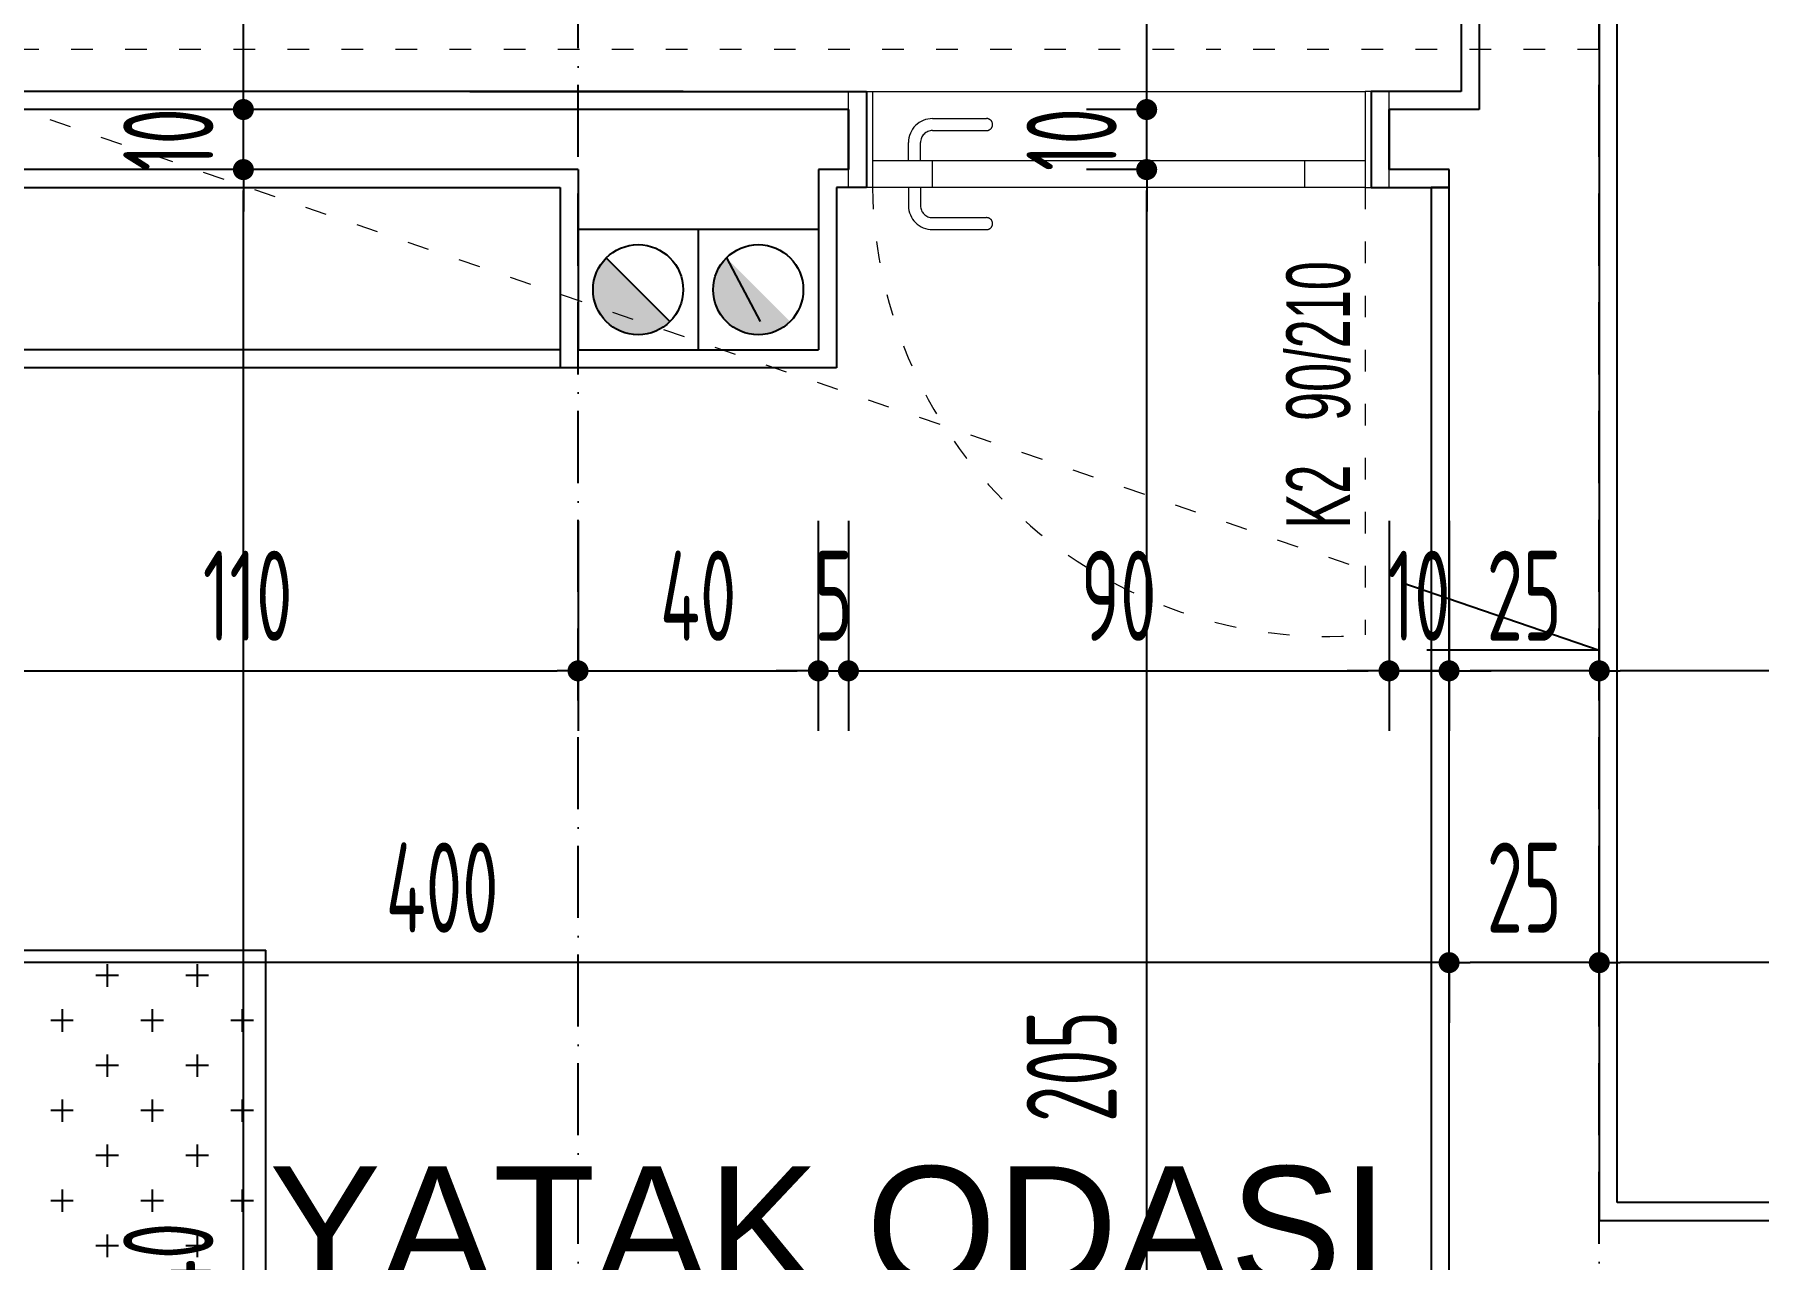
# Model space of a CAD drawing. Extents: x 41749 to 92598, y -24291 to 29432.
# Drawn here: x 67053.6 to 67340.6, y -23032.8 to -22828.8 of the extents above; entities that cross this region are included whole.
import ezdxf

# ---------------------------------------------------------------- set-up
doc = ezdxf.new("R2010")
doc.units = 0
doc.header["$MEASUREMENT"] = 0
doc.header["$PDMODE"] = 3
doc.linetypes.add('ACAD_ISO03W100', pattern=[30, 12, -18])
doc.linetypes.add('ACAD_ISO10W100', pattern=[18, 12, -3, 0, -3])
doc.layers.get('0').update_dxf_attribs({"linetype": 'CONTINUOUS'})
doc.layers.get('Defpoints').update_dxf_attribs({"linetype": 'CONTINUOUS'})
for name, color, linetype in [('AKS', 10, 'CONTINUOUS'), ('DUVAR', 6, 'CONTINUOUS'), ('İÇ ÖLÇÜ', 95, 'CONTINUOUS'), ('MAHAL', 21, 'CONTINUOUS'), ('MERDIVEN', 3, 'CONTINUOUS'), ('OLCU', 3, 'CONTINUOUS'), ('SıVA', 7, 'CONTINUOUS'), ('TEFRIS', 12, 'CONTINUOUS'), ('tefriş', 12, 'CONTINUOUS'), ('YAZI', 7, 'CONTINUOUS')]:
    doc.layers.add(name, color=color, linetype=linetype)
for name, color, linetype, lineweight in [('KAPI-ACILIM1', 13, 'ACAD_ISO03W100', 20), ('KAPI-ACILIM11', 13, 'ACAD_ISO03W100', 20), ('KAPI-GOR', 153, 'CONTINUOUS', 15), ('KAPI-KASA', 34, 'CONTINUOUS', 20)]:
    doc.layers.add(name, color=color, linetype=linetype, lineweight=lineweight)
doc.styles.add('mahal', font='arial.ttf', dxfattribs={"height": 70})
doc.styles.add('OLCU', font='isocpeur.ttf', dxfattribs={"width": 0.59})
doc.dimstyles.new('OLCU3', dxfattribs={"dimscale": 0.5, "dimtxt": 30, "dimasz": 7, "dimexe": 20, "dimexo": 0, "dimgap": 10, "dimtad": 1, "dimdec": 4, "dimrnd": 0.5, "dimdsep": 46, "dimtxsty": 'OLCU', "dimblk1": 'DOT', "dimblk2": 'DOT', "dimsah": 1, "dimcen": 0.09, "dimclrt": 4, "dimadec": 0, "dimazin": 0, "dimtfac": 1, "dimtdec": 4, "dimtix": 1, "dimtmove": 2, "dimatfit": 3, "dimfxl": 0, "dimtolj": 1, "dimtzin": 0, "dimarcsym": 0})

# ---------------------------------------------------------------- blocks, each defined once
blk = doc.blocks.new('DOT')
at = {"color": 0, "linetype": 'ByBlock'}
blk.add_line((-0.5, 0), (-1, 0), dxfattribs=at)
at = {"color": 0, "linetype": 'ByBlock', "const_width": 0.5}
blk.add_lwpolyline([(-0.25, 0, 1), (0.25, 0, 1)], format="xyb", close=True, dxfattribs=at)
blk = doc.blocks.new('*D1866')
at = {"layer": 'Defpoints', "color": 0, "transparency": 16777216}
for p in [(67314.06, -22983.4), (67314.06, -22995.06), (67829.06, -23015.47)]:
    blk.add_point(p, dxfattribs=at)
at = {"layer": 'İÇ ÖLÇÜ', "color": 0, "lineweight": -2, "transparency": 16777216}
for p, q in [((67314.06, -22983.52), (67314.06, -22973.4)), ((67829.06, -22983.52), (67829.06, -22973.4)), ((67825.56, -22983.4), (67317.56, -22983.4))]:
    blk.add_line(p, q, dxfattribs=at)
at = {"layer": 'İÇ ÖLÇÜ', "color": 0, "lineweight": -2, "transparency": 16777216, "xscale": 3.5, "yscale": 3.5, "zscale": 3.5, "rotation": 180}
blk.add_blockref('DOT', (67314.06, -22983.4), dxfattribs=at)
at = {"layer": 'İÇ ÖLÇÜ', "color": 0, "lineweight": -2, "transparency": 16777216, "xscale": 3.5, "yscale": 3.5, "zscale": 3.5}
blk.add_blockref('DOT', (67829.06, -22983.4), dxfattribs=at)
at = {"layer": 'İÇ ÖLÇÜ', "color": 4, "transparency": 16777216, "insert": (67571.56, -22970.9), "char_height": 15, "attachment_point": 5, "style": 'OLCU'}
blk.add_mtext('\\A1;515', dxfattribs=at)
blk = doc.blocks.new('*D1867')
at = {"layer": 'Defpoints', "color": 0, "transparency": 16777216}
for p in [(67289.06, -22972.9), (67289.06, -22983.4), (67314.06, -22995.06)]:
    blk.add_point(p, dxfattribs=at)
at = {"layer": 'İÇ ÖLÇÜ', "color": 0, "lineweight": -2, "transparency": 16777216}
for p, q in [((67314.06, -22983.52), (67314.06, -22973.4)), ((67289.06, -22983.27), (67289.06, -22993.4)), ((67310.56, -22983.4), (67292.56, -22983.4))]:
    blk.add_line(p, q, dxfattribs=at)
at = {"layer": 'İÇ ÖLÇÜ', "color": 0, "lineweight": -2, "transparency": 16777216, "xscale": 3.5, "yscale": 3.5, "zscale": 3.5, "rotation": 180}
blk.add_blockref('DOT', (67289.06, -22983.4), dxfattribs=at)
at = {"layer": 'İÇ ÖLÇÜ', "color": 0, "lineweight": -2, "transparency": 16777216, "xscale": 3.5, "yscale": 3.5, "zscale": 3.5}
blk.add_blockref('DOT', (67314.06, -22983.4), dxfattribs=at)
at = {"layer": 'İÇ ÖLÇÜ', "color": 4, "transparency": 16777216, "insert": (67301.56, -22970.9), "char_height": 15, "attachment_point": 5, "style": 'OLCU'}
blk.add_mtext('\\A1;25', dxfattribs=at)
blk = doc.blocks.new('*D1868')
at = {"layer": 'Defpoints', "color": 0, "transparency": 16777216}
for p in [(66889.06, -22976.31), (66889.06, -22983.4), (67289.06, -22991.68)]:
    blk.add_point(p, dxfattribs=at)
at = {"layer": 'İÇ ÖLÇÜ', "color": 0, "lineweight": -2, "transparency": 16777216}
for p, q in [((67289.06, -22983.52), (67289.06, -22973.4)), ((66889.06, -22983.27), (66889.06, -22993.4)), ((67285.56, -22983.4), (66892.56, -22983.4))]:
    blk.add_line(p, q, dxfattribs=at)
at = {"layer": 'İÇ ÖLÇÜ', "color": 0, "lineweight": -2, "transparency": 16777216, "xscale": 3.5, "yscale": 3.5, "zscale": 3.5, "rotation": 180}
blk.add_blockref('DOT', (66889.06, -22983.4), dxfattribs=at)
at = {"layer": 'İÇ ÖLÇÜ', "color": 0, "lineweight": -2, "transparency": 16777216, "xscale": 3.5, "yscale": 3.5, "zscale": 3.5}
blk.add_blockref('DOT', (67289.06, -22983.4), dxfattribs=at)
at = {"layer": 'İÇ ÖLÇÜ', "color": 4, "transparency": 16777216, "insert": (67121.44, -22970.9), "char_height": 15, "attachment_point": 5, "style": 'OLCU'}
blk.add_mtext('\\A1;400', dxfattribs=at)
blk = doc.blocks.new('*D1875')
at = {"layer": 'Defpoints', "color": 0, "transparency": 16777216}
for p in [(67314.06, -22926.34), (67789.06, -22927.42), (67314.06, -22934.81)]:
    blk.add_point(p, dxfattribs=at)
at = {"layer": 'İÇ ÖLÇÜ', "color": 0, "lineweight": -2, "transparency": 16777216}
for p, q in [((67314.06, -22934.68), (67314.06, -22944.81)), ((67785.56, -22934.81), (67317.56, -22934.81)), ((67789.06, -22934.68), (67789.06, -22944.81))]:
    blk.add_line(p, q, dxfattribs=at)
at = {"layer": 'İÇ ÖLÇÜ', "color": 0, "lineweight": -2, "transparency": 16777216, "xscale": 3.5, "yscale": 3.5, "zscale": 3.5, "rotation": 180}
blk.add_blockref('DOT', (67314.06, -22934.81), dxfattribs=at)
at = {"layer": 'İÇ ÖLÇÜ', "color": 0, "lineweight": -2, "transparency": 16777216, "xscale": 3.5, "yscale": 3.5, "zscale": 3.5}
blk.add_blockref('DOT', (67789.06, -22934.81), dxfattribs=at)
at = {"layer": 'İÇ ÖLÇÜ', "color": 4, "transparency": 16777216, "insert": (67551.56, -22922.31), "char_height": 15, "attachment_point": 5, "style": 'OLCU'}
blk.add_mtext('\\A1;475', dxfattribs=at)
blk = doc.blocks.new('*D1876')
at = {"layer": 'Defpoints', "color": 0, "transparency": 16777216}
for p in [(67289.06, -22926.34), (67314.06, -22926.34), (67289.06, -22934.81)]:
    blk.add_point(p, dxfattribs=at)
at = {"layer": 'İÇ ÖLÇÜ', "color": 0, "lineweight": -2, "transparency": 16777216}
for p, q in [((67289.06, -22934.68), (67289.06, -22944.81)), ((67310.56, -22934.81), (67292.56, -22934.81)), ((67314.06, -22934.68), (67314.06, -22944.81))]:
    blk.add_line(p, q, dxfattribs=at)
at = {"layer": 'İÇ ÖLÇÜ', "color": 0, "lineweight": -2, "transparency": 16777216, "xscale": 3.5, "yscale": 3.5, "zscale": 3.5, "rotation": 180}
blk.add_blockref('DOT', (67289.06, -22934.81), dxfattribs=at)
at = {"layer": 'İÇ ÖLÇÜ', "color": 0, "lineweight": -2, "transparency": 16777216, "xscale": 3.5, "yscale": 3.5, "zscale": 3.5}
blk.add_blockref('DOT', (67314.06, -22934.81), dxfattribs=at)
at = {"layer": 'İÇ ÖLÇÜ', "color": 4, "transparency": 16777216, "insert": (67301.56, -22922.31), "char_height": 15, "attachment_point": 5, "style": 'OLCU'}
blk.add_mtext('\\A1;25', dxfattribs=at)
blk = doc.blocks.new('*D1877')
at = {"layer": 'Defpoints', "color": 0, "transparency": 16777216}
for p in [(67279.07, -22846.34), (67289.06, -22926.34), (67279.07, -22934.81)]:
    blk.add_point(p, dxfattribs=at)
at = {"layer": 'İÇ ÖLÇÜ', "color": 0, "lineweight": -2, "transparency": 16777216}
for p, q in [((67275.57, -22934.81), (67272.07, -22934.81)), ((67279.07, -22934.68), (67279.07, -22944.81)), ((67289.06, -22934.81), (67279.07, -22934.81)), ((67289.06, -22934.68), (67289.06, -22944.81)), ((67292.56, -22934.81), (67296.06, -22934.81))]:
    blk.add_line(p, q, dxfattribs=at)
at = {"layer": 'İÇ ÖLÇÜ', "color": 0, "lineweight": -2, "transparency": 16777216, "xscale": 3.5, "yscale": 3.5, "zscale": 3.5}
blk.add_blockref('DOT', (67279.07, -22934.81), dxfattribs=at)
at = {"layer": 'İÇ ÖLÇÜ', "color": 0, "lineweight": -2, "transparency": 16777216, "xscale": 3.5, "yscale": 3.5, "zscale": 3.5, "rotation": 180}
blk.add_blockref('DOT', (67289.06, -22934.81), dxfattribs=at)
at = {"layer": 'İÇ ÖLÇÜ', "color": 4, "transparency": 16777216, "insert": (67284.07, -22922.31), "char_height": 15, "attachment_point": 5, "style": 'OLCU'}
blk.add_mtext('\\A1;10', dxfattribs=at)
blk = doc.blocks.new('*D1950')
at = {"layer": 'Defpoints', "color": 0, "transparency": 16777216}
for p in [(67238.72, -22851.34), (67302.47, -22851.34), (67308.9, -23056.34)]:
    blk.add_point(p, dxfattribs=at)
at = {"layer": 'İÇ ÖLÇÜ', "color": 0, "lineweight": -2, "transparency": 16777216}
for p, q in [((67238.84, -22851.34), (67228.72, -22851.34)), ((67238.72, -23052.84), (67238.72, -22854.84)), ((67238.84, -23056.34), (67228.72, -23056.34))]:
    blk.add_line(p, q, dxfattribs=at)
at = {"layer": 'İÇ ÖLÇÜ', "color": 0, "lineweight": -2, "transparency": 16777216, "xscale": 3.5, "yscale": 3.5, "zscale": 3.5}
for p, rotation in [((67238.72, -22851.34), 90), ((67238.72, -23056.34), 270)]:
    blk.add_blockref('DOT', p, dxfattribs=dict(at, rotation=rotation))
at = {"layer": 'İÇ ÖLÇÜ', "color": 4, "transparency": 16777216, "insert": (67226.22, -23000.68), "char_height": 15, "attachment_point": 5, "rotation": 90, "style": 'OLCU'}
blk.add_mtext('\\A1;205', dxfattribs=at)
blk = doc.blocks.new('*D1951')
at = {"layer": 'Defpoints', "color": 0, "transparency": 16777216}
for p in [(67238.72, -22841.34), (67294.06, -22841.34), (67302.47, -22851.34)]:
    blk.add_point(p, dxfattribs=at)
at = {"layer": 'İÇ ÖLÇÜ', "color": 0, "lineweight": -2, "transparency": 16777216}
for p, q in [((67238.72, -22837.84), (67238.72, -22834.34)), ((67238.84, -22841.34), (67228.72, -22841.34)), ((67238.72, -22851.34), (67238.72, -22841.34)), ((67238.84, -22851.34), (67228.72, -22851.34)), ((67238.72, -22854.84), (67238.72, -22858.34))]:
    blk.add_line(p, q, dxfattribs=at)
at = {"layer": 'İÇ ÖLÇÜ', "color": 0, "lineweight": -2, "transparency": 16777216, "xscale": 3.5, "yscale": 3.5, "zscale": 3.5}
for p, rotation in [((67238.72, -22841.34), 270), ((67238.72, -22851.34), 90)]:
    blk.add_blockref('DOT', p, dxfattribs=dict(at, rotation=rotation))
at = {"layer": 'İÇ ÖLÇÜ', "color": 4, "transparency": 16777216, "insert": (67226.22, -22846.34), "char_height": 15, "attachment_point": 5, "rotation": 90, "style": 'OLCU'}
blk.add_mtext('\\A1;10', dxfattribs=at)
blk = doc.blocks.new('*D1952')
at = {"layer": 'Defpoints', "color": 0, "transparency": 16777216}
for p in [(67238.72, -22746.34), (67280.81, -22746.34), (67294.06, -22841.34)]:
    blk.add_point(p, dxfattribs=at)
at = {"layer": 'İÇ ÖLÇÜ', "color": 0, "lineweight": -2, "transparency": 16777216}
for p, q in [((67238.84, -22746.34), (67228.72, -22746.34)), ((67238.72, -22837.84), (67238.72, -22749.84)), ((67238.84, -22841.34), (67228.72, -22841.34))]:
    blk.add_line(p, q, dxfattribs=at)
at = {"layer": 'İÇ ÖLÇÜ', "color": 0, "lineweight": -2, "transparency": 16777216, "xscale": 3.5, "yscale": 3.5, "zscale": 3.5}
for p, rotation in [((67238.72, -22746.34), 90), ((67238.72, -22841.34), 270)]:
    blk.add_blockref('DOT', p, dxfattribs=dict(at, rotation=rotation))
at = {"layer": 'İÇ ÖLÇÜ', "color": 4, "transparency": 16777216, "insert": (67226.22, -22793.84), "char_height": 15, "attachment_point": 5, "rotation": 90, "style": 'OLCU'}
blk.add_mtext('\\A1;95', dxfattribs=at)
blk = doc.blocks.new('*D1959')
at = {"layer": 'Defpoints', "color": 0, "transparency": 16777216}
for p in [(67088.35, -22851.34), (67134.06, -22851.34), (67114.06, -23191.34)]:
    blk.add_point(p, dxfattribs=at)
at = {"layer": 'İÇ ÖLÇÜ', "color": 0, "lineweight": -2, "transparency": 16777216}
for p, q in [((67088.47, -22851.34), (67078.35, -22851.34)), ((67088.35, -23187.84), (67088.35, -22854.84)), ((67088.47, -23191.34), (67078.35, -23191.34))]:
    blk.add_line(p, q, dxfattribs=at)
at = {"layer": 'İÇ ÖLÇÜ', "color": 0, "lineweight": -2, "transparency": 16777216, "xscale": 3.5, "yscale": 3.5, "zscale": 3.5}
for p, rotation in [((67088.35, -22851.34), 90), ((67088.35, -23191.34), 270)]:
    blk.add_blockref('DOT', p, dxfattribs=dict(at, rotation=rotation))
at = {"layer": 'İÇ ÖLÇÜ', "color": 4, "transparency": 16777216, "insert": (67075.85, -23036.17), "char_height": 15, "attachment_point": 5, "rotation": 90, "style": 'OLCU'}
blk.add_mtext('\\A1;340', dxfattribs=at)
blk = doc.blocks.new('*D1960')
at = {"layer": 'Defpoints', "color": 0, "transparency": 16777216}
for p in [(67088.35, -22841.34), (67134.06, -22841.34), (67134.06, -22851.34)]:
    blk.add_point(p, dxfattribs=at)
at = {"layer": 'İÇ ÖLÇÜ', "color": 0, "lineweight": -2, "transparency": 16777216}
for p, q in [((67088.35, -22837.84), (67088.35, -22834.34)), ((67088.47, -22841.34), (67078.35, -22841.34)), ((67088.35, -22851.34), (67088.35, -22841.34)), ((67088.47, -22851.34), (67078.35, -22851.34)), ((67088.35, -22854.84), (67088.35, -22858.34))]:
    blk.add_line(p, q, dxfattribs=at)
at = {"layer": 'İÇ ÖLÇÜ', "color": 0, "lineweight": -2, "transparency": 16777216, "xscale": 3.5, "yscale": 3.5, "zscale": 3.5}
for p, rotation in [((67088.35, -22841.34), 270), ((67088.35, -22851.34), 90)]:
    blk.add_blockref('DOT', p, dxfattribs=dict(at, rotation=rotation))
at = {"layer": 'İÇ ÖLÇÜ', "color": 4, "transparency": 16777216, "insert": (67075.85, -22846.34), "char_height": 15, "attachment_point": 5, "rotation": 90, "style": 'OLCU'}
blk.add_mtext('\\A1;10', dxfattribs=at)
blk = doc.blocks.new('*D1961')
at = {"layer": 'Defpoints', "color": 0, "transparency": 16777216}
for p in [(67088.35, -22736.34), (67107.27, -22736.34), (67134.06, -22841.34)]:
    blk.add_point(p, dxfattribs=at)
at = {"layer": 'İÇ ÖLÇÜ', "color": 0, "lineweight": -2, "transparency": 16777216}
for p, q in [((67088.47, -22736.34), (67078.35, -22736.34)), ((67088.35, -22837.84), (67088.35, -22739.84)), ((67088.47, -22841.34), (67078.35, -22841.34))]:
    blk.add_line(p, q, dxfattribs=at)
at = {"layer": 'İÇ ÖLÇÜ', "color": 0, "lineweight": -2, "transparency": 16777216, "xscale": 3.5, "yscale": 3.5, "zscale": 3.5}
for p, rotation in [((67088.35, -22736.34), 90), ((67088.35, -22841.34), 270)]:
    blk.add_blockref('DOT', p, dxfattribs=dict(at, rotation=rotation))
at = {"layer": 'İÇ ÖLÇÜ', "color": 4, "transparency": 16777216, "insert": (67075.85, -22788.84), "char_height": 15, "attachment_point": 5, "rotation": 90, "style": 'OLCU'}
blk.add_mtext('\\A1;105', dxfattribs=at)
blk = doc.blocks.new('*D2057')
at = {"layer": 'Defpoints', "color": 0, "transparency": 16777216}
for p in [(67189.56, -22296.34), (67800.72, -23261.34), (68064.3, -23261.34)]:
    blk.add_point(p, dxfattribs=at)
at = {"layer": 'OLCU', "color": 0, "lineweight": -2, "transparency": 16777216}
for p, q in [((68039.3, -22296.34), (68074.3, -22296.34)), ((68064.3, -22299.84), (68064.3, -23257.84)), ((68039.3, -23261.34), (68074.3, -23261.34))]:
    blk.add_line(p, q, dxfattribs=at)
at = {"layer": 'OLCU', "color": 0, "lineweight": -2, "transparency": 16777216, "xscale": 3.5, "yscale": 3.5, "zscale": 3.5}
for p, rotation in [((68064.3, -22296.34), 90), ((68064.3, -23261.34), 270)]:
    blk.add_blockref('DOT', p, dxfattribs=dict(at, rotation=rotation))
at = {"layer": 'OLCU', "color": 4, "transparency": 16777216, "insert": (68051.8, -22778.84), "char_height": 15, "attachment_point": 5, "rotation": 90, "style": 'OLCU'}
blk.add_mtext('\\A1;965', dxfattribs=at)
blk = doc.blocks.new('A$C58F6273A')
at = {"layer": 'tefriş'}
for p in [(208.51, -1947.92), (368.51, -2147.92)]:
    blk.add_line(p, (208.51, -2147.92), dxfattribs=at)
at = {"layer": 'tefriş', "color": 9}
for p, q in [((220.21, -2115.89), (220.21, -2112.14)), ((235.21, -2115.89), (235.21, -2112.14)), ((250.21, -2115.89), (250.21, -2112.14)), ((218.34, -2114.01), (222.09, -2114.01)), ((233.34, -2114.01), (237.09, -2114.01)), ((248.34, -2114.01), (252.09, -2114.01)), ((212.71, -2123.39), (212.71, -2119.64)), ((227.71, -2123.39), (227.71, -2119.64)), ((242.71, -2123.39), (242.71, -2119.64)), ((257.71, -2123.39), (257.71, -2119.64)), ((210.84, -2121.51), (214.59, -2121.51)), ((225.84, -2121.51), (229.59, -2121.51)), ((240.84, -2121.51), (244.59, -2121.51)), ((255.84, -2121.51), (259.59, -2121.51)), ((218.34, -2129.01), (222.09, -2129.01)), ((220.21, -2130.89), (220.21, -2127.14)), ((233.34, -2129.01), (237.09, -2129.01)), ((235.21, -2130.89), (235.21, -2127.14)), ((248.34, -2129.01), (252.09, -2129.01)), ((250.21, -2130.89), (250.21, -2127.14)), ((212.71, -2138.39), (212.71, -2134.64)), ((227.71, -2138.39), (227.71, -2134.64)), ((242.71, -2138.39), (242.71, -2134.64)), ((257.71, -2138.39), (257.71, -2134.64)), ((210.84, -2136.51), (214.59, -2136.51)), ((225.84, -2136.51), (229.59, -2136.51)), ((240.84, -2136.51), (244.59, -2136.51)), ((255.84, -2136.51), (259.59, -2136.51)), ((220.21, -2145.89), (220.21, -2142.14)), ((235.21, -2145.89), (235.21, -2142.14)), ((250.21, -2145.89), (250.21, -2142.14)), ((218.34, -2144.01), (222.09, -2144.01)), ((233.34, -2144.01), (237.09, -2144.01)), ((248.34, -2144.01), (252.09, -2144.01))]:
    blk.add_line(p, q, dxfattribs=at)
blk = doc.blocks.new('*D2855')
at = {"layer": 'Defpoints', "color": 0, "transparency": 16777216}
for p in [(67034.06, -22863.39), (67144.06, -22874.28), (67144.06, -22934.81)]:
    blk.add_point(p, dxfattribs=at)
at = {"layer": 'İÇ ÖLÇÜ', "color": 0, "lineweight": -2, "transparency": 16777216}
for p, q in [((67034.06, -22909.81), (67034.06, -22944.81)), ((67144.06, -22909.81), (67144.06, -22944.81)), ((67037.56, -22934.81), (67140.56, -22934.81))]:
    blk.add_line(p, q, dxfattribs=at)
at = {"layer": 'İÇ ÖLÇÜ', "color": 0, "lineweight": -2, "transparency": 16777216, "xscale": 3.5, "yscale": 3.5, "zscale": 3.5, "rotation": 180}
blk.add_blockref('DOT', (67034.06, -22934.81), dxfattribs=at)
at = {"layer": 'İÇ ÖLÇÜ', "color": 0, "lineweight": -2, "transparency": 16777216, "xscale": 3.5, "yscale": 3.5, "zscale": 3.5}
blk.add_blockref('DOT', (67144.06, -22934.81), dxfattribs=at)
at = {"layer": 'İÇ ÖLÇÜ', "color": 4, "transparency": 16777216, "insert": (67089.06, -22922.31), "char_height": 15, "attachment_point": 5, "style": 'OLCU'}
blk.add_mtext('\\A1;110', dxfattribs=at)
blk = doc.blocks.new('*D2856')
at = {"layer": 'Defpoints', "color": 0, "transparency": 16777216}
for p in [(67144.06, -22874.28), (67184.06, -22874.28), (67184.06, -22934.81)]:
    blk.add_point(p, dxfattribs=at)
at = {"layer": 'İÇ ÖLÇÜ', "color": 0, "lineweight": -2, "transparency": 16777216}
for p, q in [((67144.06, -22909.81), (67144.06, -22944.81)), ((67184.06, -22909.81), (67184.06, -22944.81)), ((67147.56, -22934.81), (67180.56, -22934.81))]:
    blk.add_line(p, q, dxfattribs=at)
at = {"layer": 'İÇ ÖLÇÜ', "color": 0, "lineweight": -2, "transparency": 16777216, "xscale": 3.5, "yscale": 3.5, "zscale": 3.5, "rotation": 180}
blk.add_blockref('DOT', (67144.06, -22934.81), dxfattribs=at)
at = {"layer": 'İÇ ÖLÇÜ', "color": 0, "lineweight": -2, "transparency": 16777216, "xscale": 3.5, "yscale": 3.5, "zscale": 3.5}
blk.add_blockref('DOT', (67184.06, -22934.81), dxfattribs=at)
at = {"layer": 'İÇ ÖLÇÜ', "color": 4, "transparency": 16777216, "insert": (67164.06, -22922.31), "char_height": 15, "attachment_point": 5, "style": 'OLCU'}
blk.add_mtext('\\A1;40', dxfattribs=at)
blk = doc.blocks.new('*D2857')
at = {"layer": 'Defpoints', "color": 0, "transparency": 16777216}
for p in [(67189.07, -22846.34), (67184.06, -22874.28), (67189.07, -22934.81)]:
    blk.add_point(p, dxfattribs=at)
at = {"layer": 'İÇ ÖLÇÜ', "color": 0, "lineweight": -2, "transparency": 16777216}
for p, q in [((67184.06, -22909.81), (67184.06, -22944.81)), ((67189.07, -22909.81), (67189.07, -22944.81)), ((67180.56, -22934.81), (67177.06, -22934.81)), ((67184.06, -22934.81), (67189.07, -22934.81)), ((67192.57, -22934.81), (67196.07, -22934.81))]:
    blk.add_line(p, q, dxfattribs=at)
at = {"layer": 'İÇ ÖLÇÜ', "color": 0, "lineweight": -2, "transparency": 16777216, "xscale": 3.5, "yscale": 3.5, "zscale": 3.5}
blk.add_blockref('DOT', (67184.06, -22934.81), dxfattribs=at)
at = {"layer": 'İÇ ÖLÇÜ', "color": 0, "lineweight": -2, "transparency": 16777216, "xscale": 3.5, "yscale": 3.5, "zscale": 3.5, "rotation": 180}
blk.add_blockref('DOT', (67189.07, -22934.81), dxfattribs=at)
at = {"layer": 'İÇ ÖLÇÜ', "color": 4, "transparency": 16777216, "insert": (67186.57, -22922.31), "char_height": 15, "attachment_point": 5, "style": 'OLCU'}
blk.add_mtext('\\A1;5', dxfattribs=at)
blk = doc.blocks.new('*D2858')
at = {"layer": 'Defpoints', "color": 0, "transparency": 16777216}
for p in [(67189.07, -22846.34), (67279.07, -22846.34), (67279.07, -22934.81)]:
    blk.add_point(p, dxfattribs=at)
at = {"layer": 'İÇ ÖLÇÜ', "color": 0, "lineweight": -2, "transparency": 16777216}
for p, q in [((67189.07, -22909.81), (67189.07, -22944.81)), ((67279.07, -22909.81), (67279.07, -22944.81)), ((67192.57, -22934.81), (67275.57, -22934.81))]:
    blk.add_line(p, q, dxfattribs=at)
at = {"layer": 'İÇ ÖLÇÜ', "color": 0, "lineweight": -2, "transparency": 16777216, "xscale": 3.5, "yscale": 3.5, "zscale": 3.5, "rotation": 180}
blk.add_blockref('DOT', (67189.07, -22934.81), dxfattribs=at)
at = {"layer": 'İÇ ÖLÇÜ', "color": 0, "lineweight": -2, "transparency": 16777216, "xscale": 3.5, "yscale": 3.5, "zscale": 3.5}
blk.add_blockref('DOT', (67279.07, -22934.81), dxfattribs=at)
at = {"layer": 'İÇ ÖLÇÜ', "color": 4, "transparency": 16777216, "insert": (67234.07, -22922.31), "char_height": 15, "attachment_point": 5, "style": 'OLCU'}
blk.add_mtext('\\A1;90', dxfattribs=at)
blk = doc.blocks.new('*D2859')
at = {"layer": 'Defpoints', "color": 0, "transparency": 16777216}
for p in [(67279.07, -22846.34), (67289.06, -22851.34), (67289.06, -22934.81)]:
    blk.add_point(p, dxfattribs=at)
at = {"layer": 'İÇ ÖLÇÜ', "color": 0, "lineweight": -2, "transparency": 16777216}
for p, q in [((67279.07, -22909.81), (67279.07, -22944.81)), ((67289.06, -22909.81), (67289.06, -22944.81)), ((67275.57, -22934.81), (67272.07, -22934.81)), ((67279.07, -22934.81), (67289.06, -22934.81)), ((67292.56, -22934.81), (67296.06, -22934.81))]:
    blk.add_line(p, q, dxfattribs=at)
at = {"layer": 'İÇ ÖLÇÜ', "color": 0, "lineweight": -2, "transparency": 16777216, "xscale": 3.5, "yscale": 3.5, "zscale": 3.5}
blk.add_blockref('DOT', (67279.07, -22934.81), dxfattribs=at)
at = {"layer": 'İÇ ÖLÇÜ', "color": 0, "lineweight": -2, "transparency": 16777216, "xscale": 3.5, "yscale": 3.5, "zscale": 3.5, "rotation": 180}
blk.add_blockref('DOT', (67289.06, -22934.81), dxfattribs=at)
at = {"layer": 'İÇ ÖLÇÜ', "color": 4, "transparency": 16777216, "insert": (67284.07, -22922.31), "char_height": 15, "attachment_point": 5, "style": 'OLCU'}
blk.add_mtext('\\A1;10', dxfattribs=at)

msp = doc.modelspace()

# ---------------------------------------------------------------- hatches: boundary and pattern name
at = {"layer": 'MERDIVEN'}
for points in [[(67148.75942, -22866.03648, 0.198912367), (67146.56272, -22871.33978, 0.668178638), (67159.36602, -22876.64308)], [(67148.75942, -22866.03648, 0.198912367), (67146.56272, -22871.33978, 0.668178638), (67159.36602, -22876.64308)], [(67168.75942, -22866.03648, 0.198912367), (67166.56272, -22871.33978, 0.668178638), (67179.36602, -22876.64308)], [(67168.75942, -22866.03648, 0.198912367), (67166.56272, -22871.33978, 0.668178638), (67179.36602, -22876.64308)]]:
    msp.add_hatch(color=256, dxfattribs=at).paths.add_polyline_path(points)

# ---------------------------------------------------------------- linework, layer by layer
at = {"layer": 'AKS', "linetype": 'ACAD_ISO10W100'}
for p, q in [((67144.06272, -23591.33978), (67144.06272, -21978.06351)), ((67314.06272, -23591.33978), (67314.06272, -21978.06351))]:
    msp.add_line(p, q, dxfattribs=at)
at = {"layer": 'DUVAR'}
for p, q in [((67294.06272, -22641.33978), (67294.06272, -22841.33978)), ((67314.06272, -22826.33978), (67314.06272, -23026.33978)), ((67158.58357, -22841.33978), (67034.06272, -22841.33978)), ((67189.07002, -22841.33978), (67129.06272, -22841.33978)), ((67189.06662, -22841.33979), (67189.06662, -22851.33979)), ((67189.07002, -22841.33975), (67189.07002, -22851.33975)), ((67189.07002, -22851.33979), (67189.07002, -22841.33979)), ((67189.07002, -22851.33979), (67189.07002, -22841.33979)), ((67189.07002, -22851.33979), (67189.07002, -22841.33979)), ((67189.07002, -22841.33979), (67189.07002, -22851.33979)), ((67189.07002, -22841.33979), (67189.07002, -22851.33979)), ((67189.07002, -22851.33979), (67189.07002, -22841.33979)), ((67189.07002, -22851.33979), (67189.07002, -22841.33979)), ((67189.07002, -22841.33979), (67189.07002, -22851.33979)), ((67189.07002, -22851.33979), (67189.07002, -22841.33979)), ((67279.07002, -22841.33975), (67279.07002, -22851.33975)), ((67294.06272, -22841.33978), (67279.07002, -22841.33978)), ((67279.07002, -22841.33978), (67279.07002, -22851.33978)), ((67279.07002, -22851.33978), (67279.07002, -22841.33978)), ((67279.07002, -22851.33978), (67279.07002, -22841.33978)), ((67279.07002, -22851.33978), (67279.07002, -22841.33978)), ((67279.07002, -22841.33978), (67279.07002, -22851.33978)), ((67279.07002, -22851.33978), (67279.07002, -22841.33978)), ((67279.07002, -22841.33978), (67279.07002, -22851.33978)), ((67279.07002, -22851.33978), (67279.07002, -22841.33978)), ((67279.07002, -22851.33978), (67279.07002, -22841.33978)), ((67279.07002, -22851.33978), (67279.07002, -22841.33978)), ((67279.07002, -22841.33978), (67279.07002, -22851.33978)), ((67279.07002, -22841.33978), (67279.07002, -22851.33978)), ((67144.06272, -22851.33978), (67034.06272, -22851.33978)), ((67144.06272, -22851.33978), (67144.06272, -22881.33978)), ((67189.06662, -22851.33978), (67184.06272, -22851.33978)), ((67184.06272, -22851.33978), (67184.06272, -22881.33978)), ((67289.06272, -22851.33978), (67279.07002, -22851.33978)), ((67289.06272, -22851.33978), (67279.07002, -22851.33978)), ((67289.06272, -23056.33978), (67289.06272, -22851.33978)), ((67184.06272, -22861.33978), (67144.06272, -22861.33978)), ((67144.06272, -22861.33978), (67144.06272, -22881.33978)), ((67164.06272, -22861.33978), (67164.06272, -22881.33978)), ((67144.06272, -22881.33978), (67184.06272, -22881.33978)), ((67314.06272, -23026.33978), (67649.89531, -23026.33978))]:
    msp.add_line(p, q, dxfattribs=at)
at = {"layer": 'KAPI-ACILIM1', "linetype": 'ACAD_ISO03W100', "ltscale": 0.3}
for p, q in [((67022.06272, -22831.33978), (67275.10903, -22917.99948)), ((67243.28462, -22831.33978), (67022.06272, -22831.33978)), ((67314.06272, -22831.33978), (67248.61111, -22831.33978))]:
    msp.add_line(p, q, dxfattribs=at)
at = {"layer": 'KAPI-ACILIM1', "ltscale": 0.3}
msp.add_line((67275.07002, -22854.33978), (67275.07002, -22928.83978), dxfattribs=at)
msp.add_arc((67268.9525, -22853.19564), 75.89111, 180.8638326, 274.6235831, dxfattribs=at)
at = {"layer": 'KAPI-ACILIM11'}
for p, q in [((67203.07002, -22842.83979), (67212.07002, -22842.83979)), ((67203.07002, -22844.83979), (67212.07002, -22844.83979)), ((67199.07002, -22849.83979), (67199.07002, -22846.83979)), ((67201.07002, -22849.83979), (67201.07002, -22846.83979)), ((67199.07002, -22854.33979), (67199.07002, -22857.33979)), ((67201.07002, -22854.33979), (67201.07002, -22857.33979)), ((67203.07002, -22859.33979), (67212.07002, -22859.33979)), ((67203.07002, -22861.33979), (67212.07002, -22861.33979))]:
    msp.add_line(p, q, dxfattribs=at)
for centre, radius, start, end in [((67203.07002, -22846.83979), 4, 90.000003, 180.000003), ((67203.07002, -22846.83979), 2, 90.000003, 180.000003), ((67212.07002, -22843.83979), 1, 270.000003, 90.000003), ((67203.07002, -22857.33979), 4, 180.000003, 270.000003), ((67203.07002, -22857.33979), 2, 180.000003, 270.000003), ((67212.07002, -22860.33979), 1, 270.000003, 90.000003)]:
    msp.add_arc(centre, radius, start, end, dxfattribs=at)
at = {"layer": 'KAPI-GOR'}
msp.add_line((67193.07002, -22838.33979), (67275.07002, -22838.33978), dxfattribs=at)
at = {"layer": 'KAPI-KASA'}
for p, q in [((67193.07002, -22849.83979), (67275.07002, -22849.83978)), ((67203.07002, -22854.33979), (67203.07002, -22849.83979)), ((67265.07002, -22854.33978), (67265.07002, -22849.83978)), ((67275.07002, -22854.33978), (67193.07002, -22854.33979))]:
    msp.add_line(p, q, dxfattribs=at)
for points in [[(67193.07002, -22854.33979), (67189.07002, -22854.33979), (67189.07002, -22838.33979), (67193.07002, -22838.33979), (67193.07002, -22854.33979)], [(67275.07002, -22854.33978), (67279.07002, -22854.33978), (67279.07002, -22838.33978), (67275.07002, -22838.33978), (67275.07002, -22854.33978)]]:
    msp.add_lwpolyline(points, close=True, dxfattribs=at)
at = {"layer": 'MERDIVEN', "ltscale": 0.6}
for p, q in [((67314.06272, -22731.33978), (67314.06272, -22931.33978)), ((67314.06272, -22831.33978), (67314.06272, -22731.33978)), ((67314.06272, -22831.33978), (67314.06272, -22931.33978)), ((67281.20178, -22920.08604), (67314.06272, -22931.33978)), ((67314.06272, -22931.33978), (67285.33454, -22931.33978))]:
    msp.add_line(p, q, dxfattribs=at)
at = {"layer": 'MERDIVEN'}
for p, q in [((67148.75942, -22866.03648), (67159.36602, -22876.64308)), ((67148.75942, -22866.03648), (67159.36602, -22876.64308)), ((67168.75942, -22866.03648), (67174.36602, -22876.64308)), ((67168.75942, -22866.03648), (67174.36602, -22876.64308))]:
    msp.add_line(p, q, dxfattribs=at)
for centre in [(67154.06272, -22871.33978), (67154.06272, -22871.33978), (67174.06272, -22871.33978), (67174.06272, -22871.33978)]:
    msp.add_circle(centre, 7.5, dxfattribs=at)
at = {"layer": 'SıVA'}
for p, q in [((67291.06272, -22638.33978), (67291.06272, -22838.33978)), ((67317.06272, -23023.33978), (67317.06272, -22823.33978)), ((67161.58017, -22838.33978), (67037.06272, -22838.33978)), ((67126.06272, -22838.33978), (67192.07002, -22838.33978)), ((67192.07002, -22838.33978), (67192.07002, -22854.33978)), ((67291.06272, -22838.33978), (67276.07002, -22838.33978)), ((67276.07002, -22838.33978), (67276.07002, -22854.33978)), ((67279.07002, -22841.33978), (67279.07002, -22841.33975)), ((67279.07002, -22851.33975), (67279.07002, -22851.33978)), ((67037.06272, -22854.33978), (67141.06272, -22854.33978)), ((67141.06272, -22854.33978), (67141.06272, -22884.33978)), ((67192.07002, -22854.33978), (67187.06272, -22854.33978)), ((67187.06272, -22854.33978), (67187.06272, -22884.33978)), ((67276.07002, -22854.33978), (67289.06272, -22854.33978)), ((67289.06272, -22854.33978), (67286.06272, -22854.33978)), ((67286.06272, -22854.33978), (67286.06272, -23059.33978)), ((67187.06272, -22884.33978), (67141.06272, -22884.33978)), ((67651.9895, -23023.33978), (67317.06272, -23023.33978))]:
    msp.add_line(p, q, dxfattribs=at)
at = {"layer": 'tefriş'}
for p, q in [((67141.06272, -22881.33978), (67037.06272, -22881.33978)), ((67141.06272, -22884.33978), (67037.06272, -22884.33978))]:
    msp.add_line(p, q, dxfattribs=at)

# ---------------------------------------------------------------- block references
at = {"layer": 'TEFRIS', "xscale": -1, "rotation": 90}
msp.add_blockref('A$C58F6273A', (64944.14636, -22772.83294), dxfattribs=at)

# ---------------------------------------------------------------- texts
at = {"layer": 'MAHAL', "insert": (67185.78082, -23041.58782), "char_height": 20, "width": 318.296, "attachment_point": 5, "style": 'mahal'}
msp.add_mtext('YATAK {\\fArial|b0|i0|c186|p34;ODASI\\P\\fArial|b0|i0|c162|p34;\\H0.75x;13.00\\fArial|b0|i0|c186|p34;m²}', dxfattribs=at)
at = {"layer": 'YAZI', "insert": (67267.34152, -22888.84414), "char_height": 10.56, "width": 183.750336, "attachment_point": 5, "rotation": 90.000003, "style": 'OLCU'}
msp.add_mtext('{\\fArial|b0|i0|c162|p34;K2   90/210}', dxfattribs=at)

# ---------------------------------------------------------------- dimensions: what is measured, and where the dimension line sits
at = {"layer": 'İÇ ÖLÇÜ'}
for base, p1, p2, picture, middle in [((67088.34594, -22736.33978), (67134.06272, -22841.33978), (67107.26581, -22736.33978), '*D1961', (67075.84594, -22788.83978)), ((67238.71846, -22746.33978), (67294.06272, -22841.33978), (67280.80643, -22746.33978), '*D1952', (67226.21846, -22793.83978)), ((67088.34594, -22841.33978), (67134.06272, -22851.33978), (67134.06272, -22841.33978), '*D1960', (67075.84594, -22846.33978)), ((67238.71846, -22841.33978), (67302.46736, -22851.33978), (67294.06272, -22841.33978), '*D1951', (67226.21846, -22846.33978))]:
    dim = msp.add_linear_dim(base=base, p1=p1, p2=p2, angle=90, dimstyle='OLCU3', override={"dimfxl": 0.25}, dxfattribs=at)
    dim.commit()
    dim.dimension.update_dxf_attribs({"geometry": picture, "text_midpoint": middle})
for base, p1, p2, override, picture, middle in [((67189.07002, -22934.80775), (67184.06272, -22874.2841), (67189.07002, -22846.34001), {"dimdec": 0, "dimtdec": 0}, '*D2857', (67186.56637, -22922.30775)), ((67279.07002, -22934.80775), (67189.07002, -22846.34001), (67279.07002, -22846.33975), {"dimdec": 0, "dimtdec": 0}, '*D2858', (67234.07002, -22922.30775)), ((67289.06272, -22934.80775), (67279.07002, -22846.33975), (67289.06272, -22851.33978), {"dimdec": 0, "dimtdec": 0}, '*D2859', (67284.06637, -22922.30775)), ((67279.07002, -22934.80775), (67289.06272, -22926.33978), (67279.07002, -22846.33978), {"dimfxl": 0.25}, '*D1877', (67284.06637, -22922.30775)), ((67144.06272, -22934.80775), (67034.06272, -22863.38867), (67144.06272, -22874.2841), {"dimdec": 0, "dimtdec": 0}, '*D2855', (67089.06272, -22922.30775)), ((67184.06272, -22934.80775), (67144.06272, -22874.2841), (67184.06272, -22874.2841), {"dimdec": 0, "dimtdec": 0}, '*D2856', (67164.06272, -22922.30775)), ((67289.06272, -22934.80775), (67314.06272, -22926.33978), (67289.06272, -22926.33978), {"dimfxl": 0.25}, '*D1876', (67301.56272, -22922.30775)), ((67314.06272, -22934.80775), (67789.06272, -22927.42486), (67314.06272, -22926.33978), {"dimfxl": 0.25}, '*D1875', (67551.56272, -22922.30775)), ((67289.06272, -22983.3964), (67314.06272, -22995.05984), (67289.06272, -22972.8993), {"dimfxl": 0.25}, '*D1867', (67301.56272, -22970.8964)), ((67314.06272, -22983.3964), (67829.06272, -23015.47084), (67314.06272, -22995.05984), {"dimfxl": 0.25}, '*D1866', (67571.56272, -22970.8964))]:
    dim = msp.add_linear_dim(base=base, p1=p1, p2=p2, dimstyle='OLCU3', override=override, dxfattribs=at)
    dim.commit()
    dim.dimension.update_dxf_attribs({"geometry": picture, "text_midpoint": middle})
for base, p1, p2, picture, middle in [((67088.34594, -22851.33978), (67114.06272, -23191.33978), (67134.06272, -22851.33978), '*D1959', (67075.84594, -23036.17082)), ((67238.71846, -22851.33978), (67308.9031, -23056.33978), (67302.46736, -22851.33978), '*D1950', (67226.21846, -23000.68107))]:
    dim = msp.add_linear_dim(base=base, p1=p1, p2=p2, angle=90, dimstyle='OLCU3', override={"dimfxl": 0.25}, dxfattribs=at)
    dim.commit()
    dim.dimension.update_dxf_attribs({"geometry": picture, "text_midpoint": middle, "dimtype": 160})
dim = msp.add_linear_dim(base=(66889.06272, -22983.3964), p1=(67289.06272, -22991.68025), p2=(66889.06272, -22976.31149), dimstyle='OLCU3', override={"dimfxl": 0.25}, dxfattribs=at)
dim.commit()
dim.dimension.update_dxf_attribs({"geometry": '*D1868', "text_midpoint": (67121.44485, -22970.8964), "dimtype": 160})
at = {"layer": 'OLCU'}
dim = msp.add_linear_dim(base=(68064.30005, -23261.33978), p1=(67189.56272, -22296.33978), p2=(67800.71666, -23261.33978), angle=90, dimstyle='OLCU3', dxfattribs=at)
dim.commit()
dim.dimension.update_dxf_attribs({"geometry": '*D2057', "text_midpoint": (68051.80005, -22778.83978)})

doc.saveas('drawing.dxf')
